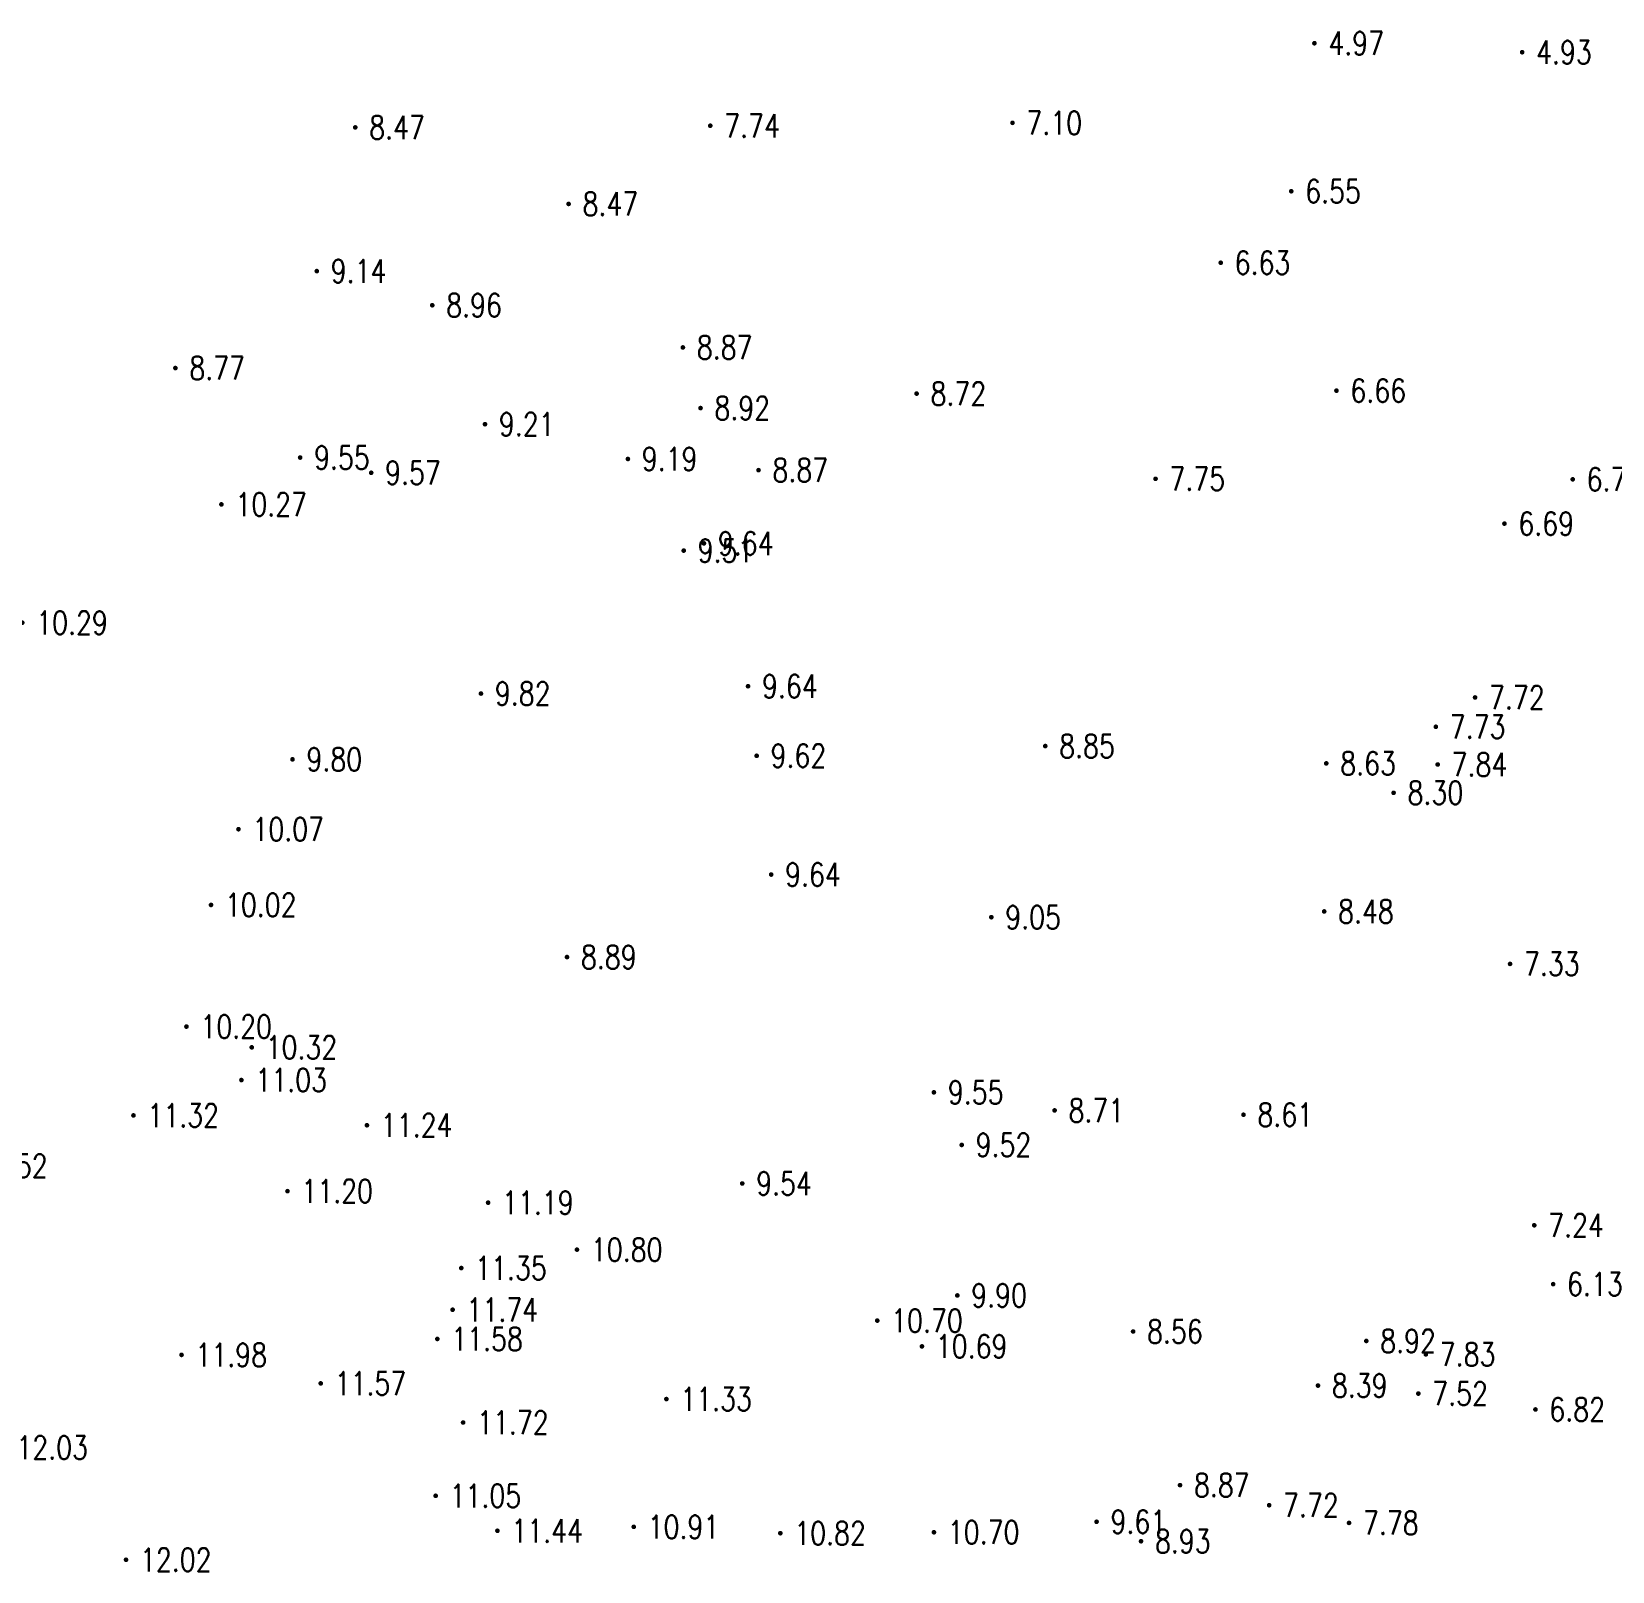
# Model space of a CAD drawing. Extents: x 476861 to 479475, y 2367369 to 2370541.
# Drawn here: x 478438.1 to 478506.2, y 2368826.1 to 2368892.4 of the extents above; entities that cross this region are included whole.
import ezdxf
from ezdxf.enums import TextEntityAlignment as Align

# ---------------------------------------------------------------- set-up
doc = ezdxf.new("R2010")
doc.units = 0
doc.header["$LTSCALE"] = 0.5
doc.layers.get('0').update_dxf_attribs({"linetype": 'CONTINUOUS'})
doc.layers.add('GCD', color=1, linetype='CONTINUOUS')
doc.styles.add('HZ', font='rs.shx', dxfattribs={"width": 0.8, "bigfont": 'hztxt.shx'})

# ---------------------------------------------------------------- blocks, each defined once
blk = doc.blocks.new('GC200')
at = {"linetype": 'Continuous', "const_width": 0.2, "flags": 128}
blk.add_lwpolyline([(-0.1, 0, 1), (0.1, 0, 1)], format="xyb", close=True, dxfattribs=at)

msp = doc.modelspace()

# ---------------------------------------------------------------- block references
at = {"layer": 'GCD', "linetype": 'Continuous'}
ref = msp.add_blockref('GC200', (478493.32, 2368891.911, 4.97), dxfattribs=dict(at, xscale=0.5, yscale=0.5, zscale=0.5))
ref.add_attrib('height', '4.97', dxfattribs={"linetype": 'Continuous', "height": 1, "style": 'HZ', "width": 0.8}).set_placement((478493.92, 2368891.911, 4.97), align=Align.MIDDLE_LEFT)
ref = msp.add_blockref('GC200', (478502.27, 2368891.522, 4.931), dxfattribs=dict(at, xscale=0.5, yscale=0.5, zscale=0.5))
ref.add_attrib('height', '4.93', dxfattribs={"linetype": 'Continuous', "height": 1, "style": 'HZ', "width": 0.8}).set_placement((478502.87, 2368891.522, 4.931), align=Align.MIDDLE_LEFT)
ref = msp.add_blockref('GC200', (478480.312, 2368888.48, 7.101), dxfattribs=dict(at, xscale=0.5, yscale=0.5, zscale=0.5))
ref.add_attrib('height', '7.10', dxfattribs={"linetype": 'Continuous', "height": 1, "style": 'HZ', "width": 0.8}).set_placement((478480.912, 2368888.48, 7.101), align=Align.MIDDLE_LEFT)
ref = msp.add_blockref('GC200', (478451.998, 2368888.283, 8.468), dxfattribs=dict(at, xscale=0.5, yscale=0.5, zscale=0.5))
ref.add_attrib('height', '8.47', dxfattribs={"linetype": 'Continuous', "height": 1, "style": 'HZ', "width": 0.8}).set_placement((478452.598, 2368888.283, 8.468), align=Align.MIDDLE_LEFT)
ref = msp.add_blockref('GC200', (478467.293, 2368888.356, 7.74), dxfattribs=dict(at, xscale=0.5, yscale=0.5, zscale=0.5))
ref.add_attrib('height', '7.74', dxfattribs={"linetype": 'Continuous', "height": 1, "style": 'HZ', "width": 0.8}).set_placement((478467.893, 2368888.356, 7.74), align=Align.MIDDLE_LEFT)
ref = msp.add_blockref('GC200', (478492.321, 2368885.534, 6.549), dxfattribs=dict(at, xscale=0.5, yscale=0.5, zscale=0.5))
ref.add_attrib('height', '6.55', dxfattribs={"linetype": 'Continuous', "height": 1, "style": 'HZ', "width": 0.8}).set_placement((478492.921, 2368885.534, 6.549), align=Align.MIDDLE_LEFT)
ref = msp.add_blockref('GC200', (478461.188, 2368884.988, 8.467), dxfattribs=dict(at, xscale=0.5, yscale=0.5, zscale=0.5))
ref.add_attrib('height', '8.47', dxfattribs={"linetype": 'Continuous', "height": 1, "style": 'HZ', "width": 0.8}).set_placement((478461.788, 2368884.988, 8.467), align=Align.MIDDLE_LEFT)
ref = msp.add_blockref('GC200', (478489.284, 2368882.453, 6.627), dxfattribs=dict(at, xscale=0.5, yscale=0.5, zscale=0.5))
ref.add_attrib('height', '6.63', dxfattribs={"linetype": 'Continuous', "height": 1, "style": 'HZ', "width": 0.8}).set_placement((478489.884, 2368882.453, 6.627), align=Align.MIDDLE_LEFT)
ref = msp.add_blockref('GC200', (478450.34, 2368882.093, 9.136), dxfattribs=dict(at, xscale=0.5, yscale=0.5, zscale=0.5))
ref.add_attrib('height', '9.14', dxfattribs={"linetype": 'Continuous', "height": 1, "style": 'HZ', "width": 0.8}).set_placement((478450.94, 2368882.093, 9.136), align=Align.MIDDLE_LEFT)
ref = msp.add_blockref('GC200', (478455.315, 2368880.622, 8.956), dxfattribs=dict(at, xscale=0.5, yscale=0.5, zscale=0.5))
ref.add_attrib('height', '8.96', dxfattribs={"linetype": 'Continuous', "height": 1, "style": 'HZ', "width": 0.8}).set_placement((478455.915, 2368880.622, 8.956), align=Align.MIDDLE_LEFT)
ref = msp.add_blockref('GC200', (478466.112, 2368878.804, 8.87), dxfattribs=dict(at, xscale=0.5, yscale=0.5, zscale=0.5))
ref.add_attrib('height', '8.87', dxfattribs={"linetype": 'Continuous', "height": 1, "style": 'HZ', "width": 0.8}).set_placement((478466.712, 2368878.804, 8.87), align=Align.MIDDLE_LEFT)
ref = msp.add_blockref('GC200', (478444.249, 2368877.916, 8.773), dxfattribs=dict(at, xscale=0.5, yscale=0.5, zscale=0.5))
ref.add_attrib('height', '8.77', dxfattribs={"linetype": 'Continuous', "height": 1, "style": 'HZ', "width": 0.8}).set_placement((478444.849, 2368877.916, 8.773), align=Align.MIDDLE_LEFT)
ref = msp.add_blockref('GC200', (478494.27, 2368876.942, 6.663), dxfattribs=dict(at, xscale=0.5, yscale=0.5, zscale=0.5))
ref.add_attrib('height', '6.66', dxfattribs={"linetype": 'Continuous', "height": 1, "style": 'HZ', "width": 0.8}).set_placement((478494.87, 2368876.942, 6.663), align=Align.MIDDLE_LEFT)
ref = msp.add_blockref('GC200', (478466.872, 2368876.192, 8.918), dxfattribs=dict(at, xscale=0.5, yscale=0.5, zscale=0.5))
ref.add_attrib('height', '8.92', dxfattribs={"linetype": 'Continuous', "height": 1, "style": 'HZ', "width": 0.8}).set_placement((478467.472, 2368876.192, 8.918), align=Align.MIDDLE_LEFT)
ref = msp.add_blockref('GC200', (478476.182, 2368876.814, 8.719), dxfattribs=dict(at, xscale=0.5, yscale=0.5, zscale=0.5))
ref.add_attrib('height', '8.72', dxfattribs={"linetype": 'Continuous', "height": 1, "style": 'HZ', "width": 0.8}).set_placement((478476.782, 2368876.814, 8.719), align=Align.MIDDLE_LEFT)
ref = msp.add_blockref('GC200', (478457.586, 2368875.497, 9.21), dxfattribs=dict(at, xscale=0.5, yscale=0.5, zscale=0.5))
ref.add_attrib('height', '9.21', dxfattribs={"linetype": 'Continuous', "height": 1, "style": 'HZ', "width": 0.8}).set_placement((478458.186, 2368875.497, 9.21), align=Align.MIDDLE_LEFT)
ref = msp.add_blockref('GC200', (478449.623, 2368874.059, 9.554), dxfattribs=dict(at, xscale=0.5, yscale=0.5, zscale=0.5))
ref.add_attrib('height', '9.55', dxfattribs={"linetype": 'Continuous', "height": 1, "style": 'HZ', "width": 0.8}).set_placement((478450.223, 2368874.059, 9.554), align=Align.MIDDLE_LEFT)
ref = msp.add_blockref('GC200', (478463.742, 2368874, 9.188), dxfattribs=dict(at, xscale=0.5, yscale=0.5, zscale=0.5))
ref.add_attrib('height', '9.19', dxfattribs={"linetype": 'Continuous', "height": 1, "style": 'HZ', "width": 0.8}).set_placement((478464.342, 2368874, 9.188), align=Align.MIDDLE_LEFT)
ref = msp.add_blockref('GC200', (478469.371, 2368873.518, 8.871), dxfattribs=dict(at, xscale=0.5, yscale=0.5, zscale=0.5))
ref.add_attrib('height', '8.87', dxfattribs={"linetype": 'Continuous', "height": 1, "style": 'HZ', "width": 0.8}).set_placement((478469.971, 2368873.518, 8.871), align=Align.MIDDLE_LEFT)
ref = msp.add_blockref('GC200', (478452.684, 2368873.405, 9.573), dxfattribs=dict(at, xscale=0.5, yscale=0.5, zscale=0.5))
ref.add_attrib('height', '9.57', dxfattribs={"linetype": 'Continuous', "height": 1, "style": 'HZ', "width": 0.8}).set_placement((478453.284, 2368873.405, 9.573), align=Align.MIDDLE_LEFT)
ref = msp.add_blockref('GC200', (478486.475, 2368873.144, 7.75), dxfattribs=dict(at, xscale=0.5, yscale=0.5, zscale=0.5))
ref.add_attrib('height', '7.75', dxfattribs={"linetype": 'Continuous', "height": 1, "style": 'HZ', "width": 0.8}).set_placement((478487.075, 2368873.144, 7.75), align=Align.MIDDLE_LEFT)
ref = msp.add_blockref('GC200', (478504.447, 2368873.122, 6.758), dxfattribs=dict(at, xscale=0.5, yscale=0.5, zscale=0.5))
ref.add_attrib('height', '6.76', dxfattribs={"linetype": 'Continuous', "height": 1, "style": 'HZ', "width": 0.8}).set_placement((478505.047, 2368873.122, 6.758), align=Align.MIDDLE_LEFT)
ref = msp.add_blockref('GC200', (478446.232, 2368872.042, 10.27), dxfattribs=dict(at, xscale=0.5, yscale=0.5, zscale=0.5))
ref.add_attrib('height', '10.27', dxfattribs={"linetype": 'Continuous', "height": 1, "style": 'HZ', "width": 0.8}).set_placement((478446.832, 2368872.042, 10.27), align=Align.MIDDLE_LEFT)
ref = msp.add_blockref('GC200', (478501.507, 2368871.214, 6.687), dxfattribs=dict(at, xscale=0.5, yscale=0.5, zscale=0.5))
ref.add_attrib('height', '6.69', dxfattribs={"linetype": 'Continuous', "height": 1, "style": 'HZ', "width": 0.8}).set_placement((478502.107, 2368871.214, 6.687), align=Align.MIDDLE_LEFT)
ref = msp.add_blockref('GC200', (478466.149, 2368870.051, 9.505), dxfattribs=dict(at, xscale=0.5, yscale=0.5, zscale=0.5))
ref.add_attrib('height', '9.51', dxfattribs={"linetype": 'Continuous', "height": 1, "style": 'HZ', "width": 0.8}).set_placement((478466.749, 2368870.051, 9.505), align=Align.MIDDLE_LEFT)
ref = msp.add_blockref('GC200', (478467.02, 2368870.361, 9.639), dxfattribs=dict(at, xscale=0.5, yscale=0.5, zscale=0.5))
ref.add_attrib('height', '9.64', dxfattribs={"linetype": 'Continuous', "height": 1, "style": 'HZ', "width": 0.8}).set_placement((478467.62, 2368870.361, 9.639), align=Align.MIDDLE_LEFT)
ref = msp.add_blockref('GC200', (478437.653, 2368866.944, 10.287), dxfattribs=dict(at, xscale=0.5, yscale=0.5, zscale=0.5))
ref.add_attrib('height', '10.29', dxfattribs={"linetype": 'Continuous', "height": 1, "style": 'HZ', "width": 0.8}).set_placement((478438.253, 2368866.944, 10.287), align=Align.MIDDLE_LEFT)
ref = msp.add_blockref('GC200', (478468.92, 2368864.209, 9.635), dxfattribs=dict(at, xscale=0.5, yscale=0.5, zscale=0.5))
ref.add_attrib('height', '9.64', dxfattribs={"linetype": 'Continuous', "height": 1, "style": 'HZ', "width": 0.8}).set_placement((478469.52, 2368864.209, 9.635), align=Align.MIDDLE_LEFT)
ref = msp.add_blockref('GC200', (478457.412, 2368863.893, 9.82), dxfattribs=dict(at, xscale=0.5, yscale=0.5, zscale=0.5))
ref.add_attrib('height', '9.82', dxfattribs={"linetype": 'Continuous', "height": 1, "style": 'HZ', "width": 0.8}).set_placement((478458.012, 2368863.893, 9.82), align=Align.MIDDLE_LEFT)
ref = msp.add_blockref('GC200', (478500.241, 2368863.724, 7.719), dxfattribs=dict(at, xscale=0.5, yscale=0.5, zscale=0.5))
ref.add_attrib('height', '7.72', dxfattribs={"linetype": 'Continuous', "height": 1, "style": 'HZ', "width": 0.8}).set_placement((478500.841, 2368863.724, 7.719), align=Align.MIDDLE_LEFT)
ref = msp.add_blockref('GC200', (478498.551, 2368862.461, 7.729), dxfattribs=dict(at, xscale=0.5, yscale=0.5, zscale=0.5))
ref.add_attrib('height', '7.73', dxfattribs={"linetype": 'Continuous', "height": 1, "style": 'HZ', "width": 0.8}).set_placement((478499.151, 2368862.461, 7.729), align=Align.MIDDLE_LEFT)
ref = msp.add_blockref('GC200', (478469.29, 2368861.212, 9.615), dxfattribs=dict(at, xscale=0.5, yscale=0.5, zscale=0.5))
ref.add_attrib('height', '9.62', dxfattribs={"linetype": 'Continuous', "height": 1, "style": 'HZ', "width": 0.8}).set_placement((478469.89, 2368861.212, 9.615), align=Align.MIDDLE_LEFT)
ref = msp.add_blockref('GC200', (478481.723, 2368861.63, 8.85), dxfattribs=dict(at, xscale=0.5, yscale=0.5, zscale=0.5))
ref.add_attrib('height', '8.85', dxfattribs={"linetype": 'Continuous', "height": 1, "style": 'HZ', "width": 0.8}).set_placement((478482.323, 2368861.63, 8.85), align=Align.MIDDLE_LEFT)
ref = msp.add_blockref('GC200', (478449.294, 2368861.057, 9.8), dxfattribs=dict(at, xscale=0.5, yscale=0.5, zscale=0.5))
ref.add_attrib('height', '9.80', dxfattribs={"linetype": 'Continuous', "height": 1, "style": 'HZ', "width": 0.8}).set_placement((478449.894, 2368861.057, 9.8), align=Align.MIDDLE_LEFT)
ref = msp.add_blockref('GC200', (478493.832, 2368860.884, 8.633), dxfattribs=dict(at, xscale=0.5, yscale=0.5, zscale=0.5))
ref.add_attrib('height', '8.63', dxfattribs={"linetype": 'Continuous', "height": 1, "style": 'HZ', "width": 0.8}).set_placement((478494.432, 2368860.884, 8.633), align=Align.MIDDLE_LEFT)
ref = msp.add_blockref('GC200', (478498.63, 2368860.836, 7.843), dxfattribs=dict(at, xscale=0.5, yscale=0.5, zscale=0.5))
ref.add_attrib('height', '7.84', dxfattribs={"linetype": 'Continuous', "height": 1, "style": 'HZ', "width": 0.8}).set_placement((478499.23, 2368860.836, 7.843), align=Align.MIDDLE_LEFT)
ref = msp.add_blockref('GC200', (478496.731, 2368859.616, 8.304), dxfattribs=dict(at, xscale=0.5, yscale=0.5, zscale=0.5))
ref.add_attrib('height', '8.30', dxfattribs={"linetype": 'Continuous', "height": 1, "style": 'HZ', "width": 0.8}).set_placement((478497.331, 2368859.616, 8.304), align=Align.MIDDLE_LEFT)
ref = msp.add_blockref('GC200', (478446.966, 2368858.048, 10.074), dxfattribs=dict(at, xscale=0.5, yscale=0.5, zscale=0.5))
ref.add_attrib('height', '10.07', dxfattribs={"linetype": 'Continuous', "height": 1, "style": 'HZ', "width": 0.8}).set_placement((478447.566, 2368858.048, 10.074), align=Align.MIDDLE_LEFT)
ref = msp.add_blockref('GC200', (478469.916, 2368856.095, 9.643), dxfattribs=dict(at, xscale=0.5, yscale=0.5, zscale=0.5))
ref.add_attrib('height', '9.64', dxfattribs={"linetype": 'Continuous', "height": 1, "style": 'HZ', "width": 0.8}).set_placement((478470.516, 2368856.095, 9.643), align=Align.MIDDLE_LEFT)
ref = msp.add_blockref('GC200', (478445.783, 2368854.786, 10.021), dxfattribs=dict(at, xscale=0.5, yscale=0.5, zscale=0.5))
ref.add_attrib('height', '10.02', dxfattribs={"linetype": 'Continuous', "height": 1, "style": 'HZ', "width": 0.8}).set_placement((478446.383, 2368854.786, 10.021), align=Align.MIDDLE_LEFT)
ref = msp.add_blockref('GC200', (478493.741, 2368854.506, 8.481), dxfattribs=dict(at, xscale=0.5, yscale=0.5, zscale=0.5))
ref.add_attrib('height', '8.48', dxfattribs={"linetype": 'Continuous', "height": 1, "style": 'HZ', "width": 0.8}).set_placement((478494.341, 2368854.506, 8.481), align=Align.MIDDLE_LEFT)
ref = msp.add_blockref('GC200', (478479.401, 2368854.257, 9.048), dxfattribs=dict(at, xscale=0.5, yscale=0.5, zscale=0.5))
ref.add_attrib('height', '9.05', dxfattribs={"linetype": 'Continuous', "height": 1, "style": 'HZ', "width": 0.8}).set_placement((478480.001, 2368854.257, 9.048), align=Align.MIDDLE_LEFT)
ref = msp.add_blockref('GC200', (478461.12, 2368852.539, 8.89), dxfattribs=dict(at, xscale=0.5, yscale=0.5, zscale=0.5))
ref.add_attrib('height', '8.89', dxfattribs={"linetype": 'Continuous', "height": 1, "style": 'HZ', "width": 0.8}).set_placement((478461.72, 2368852.539, 8.89), align=Align.MIDDLE_LEFT)
ref = msp.add_blockref('GC200', (478501.749, 2368852.246, 7.33), dxfattribs=dict(at, xscale=0.5, yscale=0.5, zscale=0.5))
ref.add_attrib('height', '7.33', dxfattribs={"linetype": 'Continuous', "height": 1, "style": 'HZ', "width": 0.8}).set_placement((478502.349, 2368852.246, 7.33), align=Align.MIDDLE_LEFT)
ref = msp.add_blockref('GC200', (478444.725, 2368849.544, 10.204), dxfattribs=dict(at, xscale=0.5, yscale=0.5, zscale=0.5))
ref.add_attrib('height', '10.20', dxfattribs={"linetype": 'Continuous', "height": 1, "style": 'HZ', "width": 0.8}).set_placement((478445.325, 2368849.544, 10.204), align=Align.MIDDLE_LEFT)
ref = msp.add_blockref('GC200', (478447.537, 2368848.65, 10.317), dxfattribs=dict(at, xscale=0.5, yscale=0.5, zscale=0.5))
ref.add_attrib('height', '10.32', dxfattribs={"linetype": 'Continuous', "height": 1, "style": 'HZ', "width": 0.8}).set_placement((478448.137, 2368848.65, 10.317), align=Align.MIDDLE_LEFT)
ref = msp.add_blockref('GC200', (478447.094, 2368847.241, 11.034), dxfattribs=dict(at, xscale=0.5, yscale=0.5, zscale=0.5))
ref.add_attrib('height', '11.03', dxfattribs={"linetype": 'Continuous', "height": 1, "style": 'HZ', "width": 0.8}).set_placement((478447.694, 2368847.241, 11.034), align=Align.MIDDLE_LEFT)
ref = msp.add_blockref('GC200', (478476.926, 2368846.711, 9.547), dxfattribs=dict(at, xscale=0.5, yscale=0.5, zscale=0.5))
ref.add_attrib('height', '9.55', dxfattribs={"linetype": 'Continuous', "height": 1, "style": 'HZ', "width": 0.8}).set_placement((478477.526, 2368846.711, 9.547), align=Align.MIDDLE_LEFT)
ref = msp.add_blockref('GC200', (478442.442, 2368845.718, 11.323), dxfattribs=dict(at, xscale=0.5, yscale=0.5, zscale=0.5))
ref.add_attrib('height', '11.32', dxfattribs={"linetype": 'Continuous', "height": 1, "style": 'HZ', "width": 0.8}).set_placement((478443.042, 2368845.718, 11.323), align=Align.MIDDLE_LEFT)
ref = msp.add_blockref('GC200', (478482.127, 2368845.932, 8.708), dxfattribs=dict(at, xscale=0.5, yscale=0.5, zscale=0.5))
ref.add_attrib('height', '8.71', dxfattribs={"linetype": 'Continuous', "height": 1, "style": 'HZ', "width": 0.8}).set_placement((478482.727, 2368845.932, 8.708), align=Align.MIDDLE_LEFT)
ref = msp.add_blockref('GC200', (478490.264, 2368845.747, 8.61), dxfattribs=dict(at, xscale=0.5, yscale=0.5, zscale=0.5))
ref.add_attrib('height', '8.61', dxfattribs={"linetype": 'Continuous', "height": 1, "style": 'HZ', "width": 0.8}).set_placement((478490.864, 2368845.747, 8.61), align=Align.MIDDLE_LEFT)
ref = msp.add_blockref('GC200', (478452.501, 2368845.294, 11.237), dxfattribs=dict(at, xscale=0.5, yscale=0.5, zscale=0.5))
ref.add_attrib('height', '11.24', dxfattribs={"linetype": 'Continuous', "height": 1, "style": 'HZ', "width": 0.8}).set_placement((478453.101, 2368845.294, 11.237), align=Align.MIDDLE_LEFT)
ref = msp.add_blockref('GC200', (478478.124, 2368844.446, 9.517), dxfattribs=dict(at, xscale=0.5, yscale=0.5, zscale=0.5))
ref.add_attrib('height', '9.52', dxfattribs={"linetype": 'Continuous', "height": 1, "style": 'HZ', "width": 0.8}).set_placement((478478.724, 2368844.446, 9.517), align=Align.MIDDLE_LEFT)
ref = msp.add_blockref('GC200', (478435.06, 2368843.543, 11.521), dxfattribs=dict(at, xscale=0.5, yscale=0.5, zscale=0.5))
ref.add_attrib('height', '11.52', dxfattribs={"linetype": 'Continuous', "height": 1, "style": 'HZ', "width": 0.8}).set_placement((478435.66, 2368843.543, 11.521), align=Align.MIDDLE_LEFT)
ref = msp.add_blockref('GC200', (478449.077, 2368842.455, 11.2), dxfattribs=dict(at, xscale=0.5, yscale=0.5, zscale=0.5))
ref.add_attrib('height', '11.20', dxfattribs={"linetype": 'Continuous', "height": 1, "style": 'HZ', "width": 0.8}).set_placement((478449.677, 2368842.455, 11.2), align=Align.MIDDLE_LEFT)
ref = msp.add_blockref('GC200', (478468.67, 2368842.785, 9.54), dxfattribs=dict(at, xscale=0.5, yscale=0.5, zscale=0.5))
ref.add_attrib('height', '9.54', dxfattribs={"linetype": 'Continuous', "height": 1, "style": 'HZ', "width": 0.8}).set_placement((478469.27, 2368842.785, 9.54), align=Align.MIDDLE_LEFT)
ref = msp.add_blockref('GC200', (478457.722, 2368841.958, 11.185), dxfattribs=dict(at, xscale=0.5, yscale=0.5, zscale=0.5))
ref.add_attrib('height', '11.19', dxfattribs={"linetype": 'Continuous', "height": 1, "style": 'HZ', "width": 0.8}).set_placement((478458.322, 2368841.958, 11.185), align=Align.MIDDLE_LEFT)
ref = msp.add_blockref('GC200', (478502.791, 2368840.983, 7.242), dxfattribs=dict(at, xscale=0.5, yscale=0.5, zscale=0.5))
ref.add_attrib('height', '7.24', dxfattribs={"linetype": 'Continuous', "height": 1, "style": 'HZ', "width": 0.8}).set_placement((478503.391, 2368840.983, 7.242), align=Align.MIDDLE_LEFT)
ref = msp.add_blockref('GC200', (478461.549, 2368839.934, 10.8), dxfattribs=dict(at, xscale=0.5, yscale=0.5, zscale=0.5))
ref.add_attrib('height', '10.80', dxfattribs={"linetype": 'Continuous', "height": 1, "style": 'HZ', "width": 0.8}).set_placement((478462.149, 2368839.934, 10.8), align=Align.MIDDLE_LEFT)
ref = msp.add_blockref('GC200', (478456.564, 2368839.141, 11.347), dxfattribs=dict(at, xscale=0.5, yscale=0.5, zscale=0.5))
ref.add_attrib('height', '11.35', dxfattribs={"linetype": 'Continuous', "height": 1, "style": 'HZ', "width": 0.8}).set_placement((478457.164, 2368839.141, 11.347), align=Align.MIDDLE_LEFT)
ref = msp.add_blockref('GC200', (478503.605, 2368838.448, 6.126), dxfattribs=dict(at, xscale=0.5, yscale=0.5, zscale=0.5))
ref.add_attrib('height', '6.13', dxfattribs={"linetype": 'Continuous', "height": 1, "style": 'HZ', "width": 0.8}).set_placement((478504.205, 2368838.448, 6.126), align=Align.MIDDLE_LEFT)
ref = msp.add_blockref('GC200', (478477.935, 2368837.961, 9.896), dxfattribs=dict(at, xscale=0.5, yscale=0.5, zscale=0.5))
ref.add_attrib('height', '9.90', dxfattribs={"linetype": 'Continuous', "height": 1, "style": 'HZ', "width": 0.8}).set_placement((478478.535, 2368837.961, 9.896), align=Align.MIDDLE_LEFT)
ref = msp.add_blockref('GC200', (478456.192, 2368837.346, 11.735), dxfattribs=dict(at, xscale=0.5, yscale=0.5, zscale=0.5))
ref.add_attrib('height', '11.74', dxfattribs={"linetype": 'Continuous', "height": 1, "style": 'HZ', "width": 0.8}).set_placement((478456.792, 2368837.346, 11.735), align=Align.MIDDLE_LEFT)
ref = msp.add_blockref('GC200', (478474.487, 2368836.877, 10.701), dxfattribs=dict(at, xscale=0.5, yscale=0.5, zscale=0.5))
ref.add_attrib('height', '10.70', dxfattribs={"linetype": 'Continuous', "height": 1, "style": 'HZ', "width": 0.8}).set_placement((478475.087, 2368836.877, 10.701), align=Align.MIDDLE_LEFT)
ref = msp.add_blockref('GC200', (478455.533, 2368836.087, 11.578), dxfattribs=dict(at, xscale=0.5, yscale=0.5, zscale=0.5))
ref.add_attrib('height', '11.58', dxfattribs={"linetype": 'Continuous', "height": 1, "style": 'HZ', "width": 0.8}).set_placement((478456.133, 2368836.087, 11.578), align=Align.MIDDLE_LEFT)
ref = msp.add_blockref('GC200', (478485.509, 2368836.408, 8.56), dxfattribs=dict(at, xscale=0.5, yscale=0.5, zscale=0.5))
ref.add_attrib('height', '8.56', dxfattribs={"linetype": 'Continuous', "height": 1, "style": 'HZ', "width": 0.8}).set_placement((478486.109, 2368836.408, 8.56), align=Align.MIDDLE_LEFT)
ref = msp.add_blockref('GC200', (478495.556, 2368835.999, 8.924), dxfattribs=dict(at, xscale=0.5, yscale=0.5, zscale=0.5))
ref.add_attrib('height', '8.92', dxfattribs={"linetype": 'Continuous', "height": 1, "style": 'HZ', "width": 0.8}).set_placement((478496.156, 2368835.999, 8.924), align=Align.MIDDLE_LEFT)
ref = msp.add_blockref('GC200', (478444.513, 2368835.4, 11.979), dxfattribs=dict(at, xscale=0.5, yscale=0.5, zscale=0.5))
ref.add_attrib('height', '11.98', dxfattribs={"linetype": 'Continuous', "height": 1, "style": 'HZ', "width": 0.8}).set_placement((478445.113, 2368835.4, 11.979), align=Align.MIDDLE_LEFT)
ref = msp.add_blockref('GC200', (478476.411, 2368835.767, 10.686), dxfattribs=dict(at, xscale=0.5, yscale=0.5, zscale=0.5))
ref.add_attrib('height', '10.69', dxfattribs={"linetype": 'Continuous', "height": 1, "style": 'HZ', "width": 0.8}).set_placement((478477.011, 2368835.767, 10.686), align=Align.MIDDLE_LEFT)
ref = msp.add_blockref('GC200', (478498.12, 2368835.422, 7.83), dxfattribs=dict(at, xscale=0.5, yscale=0.5, zscale=0.5))
ref.add_attrib('height', '7.83', dxfattribs={"linetype": 'Continuous', "height": 1, "style": 'HZ', "width": 0.8}).set_placement((478498.72, 2368835.422, 7.83), align=Align.MIDDLE_LEFT)
ref = msp.add_blockref('GC200', (478450.51, 2368834.172, 11.57), dxfattribs=dict(at, xscale=0.5, yscale=0.5, zscale=0.5))
ref.add_attrib('height', '11.57', dxfattribs={"linetype": 'Continuous', "height": 1, "style": 'HZ', "width": 0.8}).set_placement((478451.11, 2368834.172, 11.57), align=Align.MIDDLE_LEFT)
ref = msp.add_blockref('GC200', (478493.473, 2368834.078, 8.394), dxfattribs=dict(at, xscale=0.5, yscale=0.5, zscale=0.5))
ref.add_attrib('height', '8.39', dxfattribs={"linetype": 'Continuous', "height": 1, "style": 'HZ', "width": 0.8}).set_placement((478494.073, 2368834.078, 8.394), align=Align.MIDDLE_LEFT)
ref = msp.add_blockref('GC200', (478465.401, 2368833.496, 11.33), dxfattribs=dict(at, xscale=0.5, yscale=0.5, zscale=0.5))
ref.add_attrib('height', '11.33', dxfattribs={"linetype": 'Continuous', "height": 1, "style": 'HZ', "width": 0.8}).set_placement((478466.001, 2368833.496, 11.33), align=Align.MIDDLE_LEFT)
ref = msp.add_blockref('GC200', (478497.797, 2368833.733, 7.522), dxfattribs=dict(at, xscale=0.5, yscale=0.5, zscale=0.5))
ref.add_attrib('height', '7.52', dxfattribs={"linetype": 'Continuous', "height": 1, "style": 'HZ', "width": 0.8}).set_placement((478498.397, 2368833.733, 7.522), align=Align.MIDDLE_LEFT)
ref = msp.add_blockref('GC200', (478502.841, 2368833.049, 6.824), dxfattribs=dict(at, xscale=0.5, yscale=0.5, zscale=0.5))
ref.add_attrib('height', '6.82', dxfattribs={"linetype": 'Continuous', "height": 1, "style": 'HZ', "width": 0.8}).set_placement((478503.441, 2368833.049, 6.824), align=Align.MIDDLE_LEFT)
ref = msp.add_blockref('GC200', (478456.644, 2368832.487, 11.716), dxfattribs=dict(at, xscale=0.5, yscale=0.5, zscale=0.5))
ref.add_attrib('height', '11.72', dxfattribs={"linetype": 'Continuous', "height": 1, "style": 'HZ', "width": 0.8}).set_placement((478457.244, 2368832.487, 11.716), align=Align.MIDDLE_LEFT)
ref = msp.add_blockref('GC200', (478436.797, 2368831.408, 12.03), dxfattribs=dict(at, xscale=0.5, yscale=0.5, zscale=0.5))
ref.add_attrib('height', '12.03', dxfattribs={"linetype": 'Continuous', "height": 1, "style": 'HZ', "width": 0.8}).set_placement((478437.397, 2368831.408, 12.03), align=Align.MIDDLE_LEFT)
ref = msp.add_blockref('GC200', (478455.462, 2368829.33, 11.054), dxfattribs=dict(at, xscale=0.5, yscale=0.5, zscale=0.5))
ref.add_attrib('height', '11.05', dxfattribs={"linetype": 'Continuous', "height": 1, "style": 'HZ', "width": 0.8}).set_placement((478456.062, 2368829.33, 11.054), align=Align.MIDDLE_LEFT)
ref = msp.add_blockref('GC200', (478487.53, 2368829.788, 8.866), dxfattribs=dict(at, xscale=0.5, yscale=0.5, zscale=0.5))
ref.add_attrib('height', '8.87', dxfattribs={"linetype": 'Continuous', "height": 1, "style": 'HZ', "width": 0.8}).set_placement((478488.13, 2368829.788, 8.866), align=Align.MIDDLE_LEFT)
ref = msp.add_blockref('GC200', (478491.37, 2368828.923, 7.72), dxfattribs=dict(at, xscale=0.5, yscale=0.5, zscale=0.5))
ref.add_attrib('height', '7.72', dxfattribs={"linetype": 'Continuous', "height": 1, "style": 'HZ', "width": 0.8}).set_placement((478491.97, 2368828.923, 7.72), align=Align.MIDDLE_LEFT)
ref = msp.add_blockref('GC200', (478463.995, 2368827.992, 10.909), dxfattribs=dict(at, xscale=0.5, yscale=0.5, zscale=0.5))
ref.add_attrib('height', '10.91', dxfattribs={"linetype": 'Continuous', "height": 1, "style": 'HZ', "width": 0.8}).set_placement((478464.595, 2368827.992, 10.909), align=Align.MIDDLE_LEFT)
ref = msp.add_blockref('GC200', (478483.935, 2368828.21, 9.607), dxfattribs=dict(at, xscale=0.5, yscale=0.5, zscale=0.5))
ref.add_attrib('height', '9.61', dxfattribs={"linetype": 'Continuous', "height": 1, "style": 'HZ', "width": 0.8}).set_placement((478484.535, 2368828.21, 9.607), align=Align.MIDDLE_LEFT)
ref = msp.add_blockref('GC200', (478494.812, 2368828.163, 7.782), dxfattribs=dict(at, xscale=0.5, yscale=0.5, zscale=0.5))
ref.add_attrib('height', '7.78', dxfattribs={"linetype": 'Continuous', "height": 1, "style": 'HZ', "width": 0.8}).set_placement((478495.412, 2368828.163, 7.782), align=Align.MIDDLE_LEFT)
ref = msp.add_blockref('GC200', (478458.121, 2368827.822, 11.44), dxfattribs=dict(at, xscale=0.5, yscale=0.5, zscale=0.5))
ref.add_attrib('height', '11.44', dxfattribs={"linetype": 'Continuous', "height": 1, "style": 'HZ', "width": 0.8}).set_placement((478458.721, 2368827.822, 11.44), align=Align.MIDDLE_LEFT)
ref = msp.add_blockref('GC200', (478470.31, 2368827.718, 10.824), dxfattribs=dict(at, xscale=0.5, yscale=0.5, zscale=0.5))
ref.add_attrib('height', '10.82', dxfattribs={"linetype": 'Continuous', "height": 1, "style": 'HZ', "width": 0.8}).set_placement((478470.91, 2368827.718, 10.824), align=Align.MIDDLE_LEFT)
ref = msp.add_blockref('GC200', (478476.928, 2368827.759, 10.703), dxfattribs=dict(at, xscale=0.5, yscale=0.5, zscale=0.5))
ref.add_attrib('height', '10.70', dxfattribs={"linetype": 'Continuous', "height": 1, "style": 'HZ', "width": 0.8}).set_placement((478477.528, 2368827.759, 10.703), align=Align.MIDDLE_LEFT)
ref = msp.add_blockref('GC200', (478485.85, 2368827.372, 8.927), dxfattribs=dict(at, xscale=0.5, yscale=0.5, zscale=0.5))
ref.add_attrib('height', '8.93', dxfattribs={"linetype": 'Continuous', "height": 1, "style": 'HZ', "width": 0.8}).set_placement((478486.45, 2368827.372, 8.927), align=Align.MIDDLE_LEFT)
ref = msp.add_blockref('GC200', (478442.122, 2368826.573, 12.023), dxfattribs=dict(at, xscale=0.5, yscale=0.5, zscale=0.5))
ref.add_attrib('height', '12.02', dxfattribs={"linetype": 'Continuous', "height": 1, "style": 'HZ', "width": 0.8}).set_placement((478442.722, 2368826.573, 12.023), align=Align.MIDDLE_LEFT)

doc.saveas('drawing.dxf')
